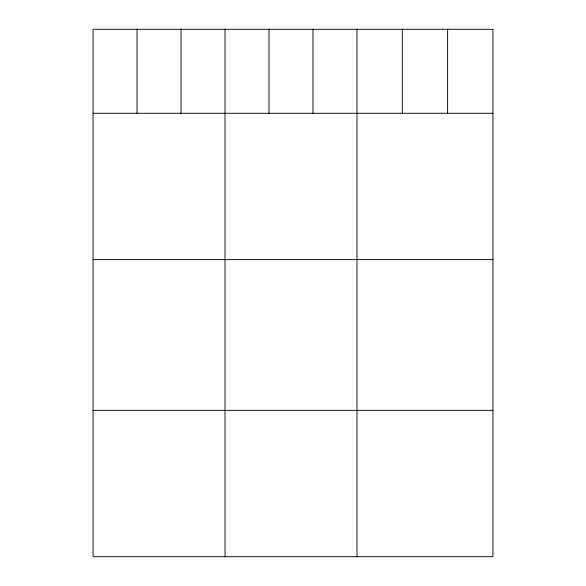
<?xml version="1.0" encoding="UTF-8"?>
<svg xmlns="http://www.w3.org/2000/svg" width="586" height="586" viewBox="0 0 586 586"><rect width="100%" height="100%" fill="white"/><g stroke="black" fill="none" stroke-linecap="round" stroke-linejoin="round"><path stroke-width="0.88" d="M93.071 113.288L492.929 113.288M93.071 259.613L492.929 259.613M93.071 410.376L492.929 410.376M447.609 29.3L447.609 113.288M402.296 29.3L402.296 113.288M356.977 29.3L356.977 556.7M312.99 29.3L312.99 113.288M269.011 29.3L269.011 113.288M225.024 29.3L225.024 556.7M181.045 29.3L181.045 113.288M137.058 29.3L137.058 113.288M492.929 29.3L93.071 29.3L93.071 556.7L492.929 556.7L492.929 29.3"/></g></svg>
